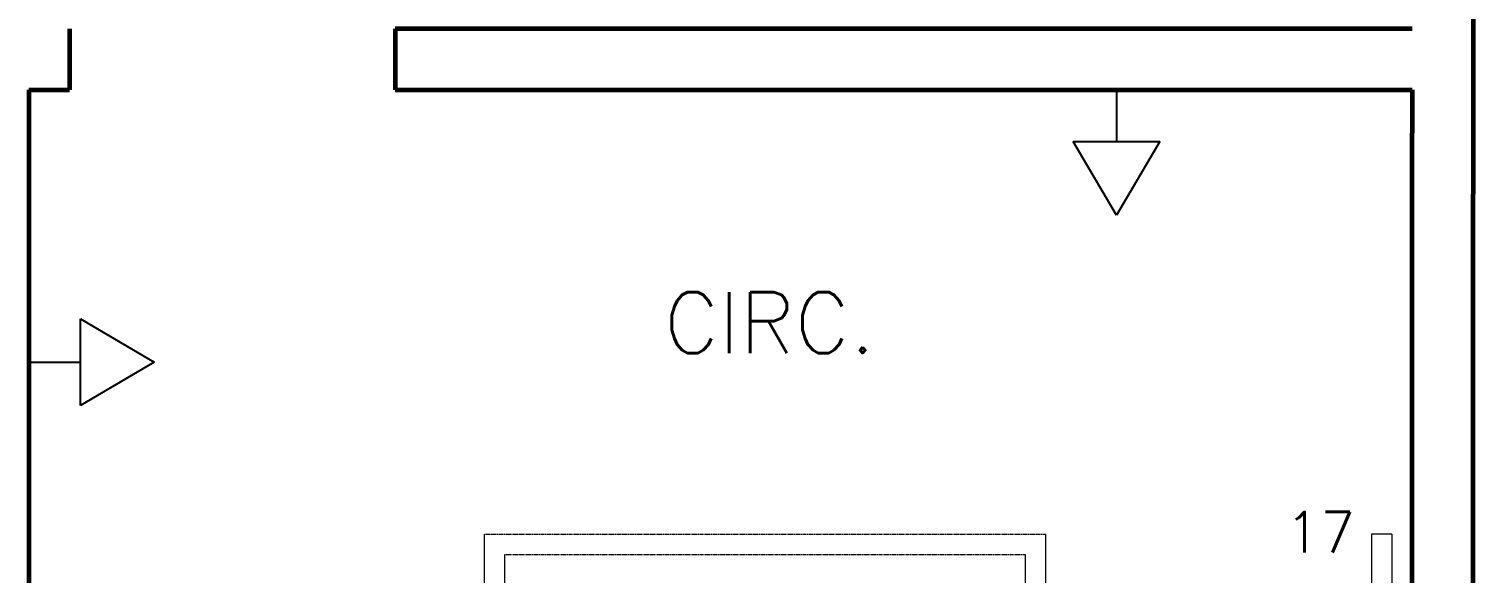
# Model space of a CAD drawing. Header units: millimetres. Extents: x 1127 to 14330, y -137 to 7568.
# Drawn here: x 12975.1 to 13330.1, y 6910 to 7043.7 of the extents above; entities that cross this region are included whole.
import ezdxf
from ezdxf.enums import TextEntityAlignment as Align

# ---------------------------------------------------------------- set-up
doc = ezdxf.new("R2010")
doc.units = ezdxf.units.MM
doc.header["$LTSCALE"] = 0.01
doc.linetypes.add('DASHED2', pattern=[0.375, 0.25, -0.125])
doc.layers.add('0.13', color=6, linetype='Continuous', lineweight=13)
doc.layers.add('0.60', color=4, linetype='Continuous', lineweight=60)
doc.layers.add('TEX', color=7, linetype='Continuous')
doc.styles.add('ROMANS', font='romans.shx')

# ---------------------------------------------------------------- blocks, each defined once
blk = doc.blocks.new('COMODO')
at = {"layer": 'TEX', "style": 'ROMANS'}
blk.add_attdef('COMODO', text='', height=5.08, dxfattribs=at).set_placement((15.7112, 3.3052), align=Align.MIDDLE)
at = {"layer": 'TEX', "color": 8, "style": 'ROMANS'}
blk.add_attdef('AREA', text='', height=3.81, dxfattribs=at).set_placement((14.7189, -2.9746), align=Align.MIDDLE)

msp = doc.modelspace()

# ---------------------------------------------------------------- linework, layer by layer
at = {"color": 7}
for p, q in [((13242.414, 7028.66), (13242.414, 7015.968)), ((13242.414, 6997.899), (13231.768, 7015.968)), ((13231.768, 7015.968), (13253.061, 7015.968)), ((13253.061, 7015.968), (13242.414, 6997.899)), ((12987.782, 6972.437), (13005.851, 6961.791)), ((12987.782, 6951.145), (12987.782, 6972.437)), ((12975.091, 6961.791), (12987.782, 6961.791)), ((13005.851, 6961.791), (12987.782, 6951.145))]:
    msp.add_line(p, q, dxfattribs=at)
at = {"layer": '0.13'}
for p, q in [((13087.091, 6774.549), (13087.091, 6919.549)), ((13225.091, 6693.049), (13225.091, 6919.549)), ((13305.091, 6919.549), (13305.091, 6613.049)), ((13310.091, 6919.549), (13305.091, 6919.549)), ((13305.091, 6919.549), (13305.091, 6613.049)), ((13310.091, 6919.549), (13305.091, 6919.549)), ((13310.091, 6919.549), (13310.091, 6608.049)), ((13310.091, 6919.549), (13310.091, 6608.049)), ((13092.091, 6774.549), (13092.091, 6914.549)), ((13220.091, 6698.049), (13220.091, 6914.549))]:
    msp.add_line(p, q, dxfattribs=at)
at = {"layer": '0.13', "linetype": 'DASHED2', "lineweight": 20, "ltscale": 0.5}
for p, q in [((13087.091, 6919.549), (13225.091, 6919.549)), ((13092.091, 6914.549), (13220.091, 6914.549))]:
    msp.add_line(p, q, dxfattribs=at)
at = {"layer": '0.60'}
for p, q in [((13330.091, 7108.549), (13330.091, 7003.049)), ((12985.091, 7043.66), (12985.091, 7028.66)), ((13315.091, 7043.66), (13065.091, 7043.66)), ((13065.091, 7043.66), (13065.091, 7028.66)), ((12975.091, 7028.66), (12975.091, 6895.438)), ((12975.091, 7028.66), (12985.091, 7028.66)), ((13065.091, 7028.66), (13315.091, 7028.66)), ((13315.091, 7028.66), (13315.091, 7018.049)), ((13315.091, 7028.66), (13315.091, 7018.049)), ((13315.091, 6821.049), (13315.091, 7018.049)), ((13330.091, 6821.049), (13330.091, 7003.049))]:
    msp.add_line(p, q, dxfattribs=at)

# ---------------------------------------------------------------- block references
at = {"layer": 'TEX'}
ref = msp.add_blockref('COMODO', (13261.575, 6913.533), dxfattribs=dict(at, xscale=50, yscale=50, zscale=50))
ref.add_attrib('COMODO', '17', dxfattribs={"height": 10, "style": 'ROMANS'}).set_placement((13292.502, 6920.039), align=Align.MIDDLE)

# ---------------------------------------------------------------- texts
at = {"color": 7, "linetype": 'Continuous', "lineweight": 30, "style": 'ROMANS'}
msp.add_text('CIRC.', height=15, dxfattribs=at).set_placement((13131.189, 6964.03))

doc.saveas('drawing.dxf')
